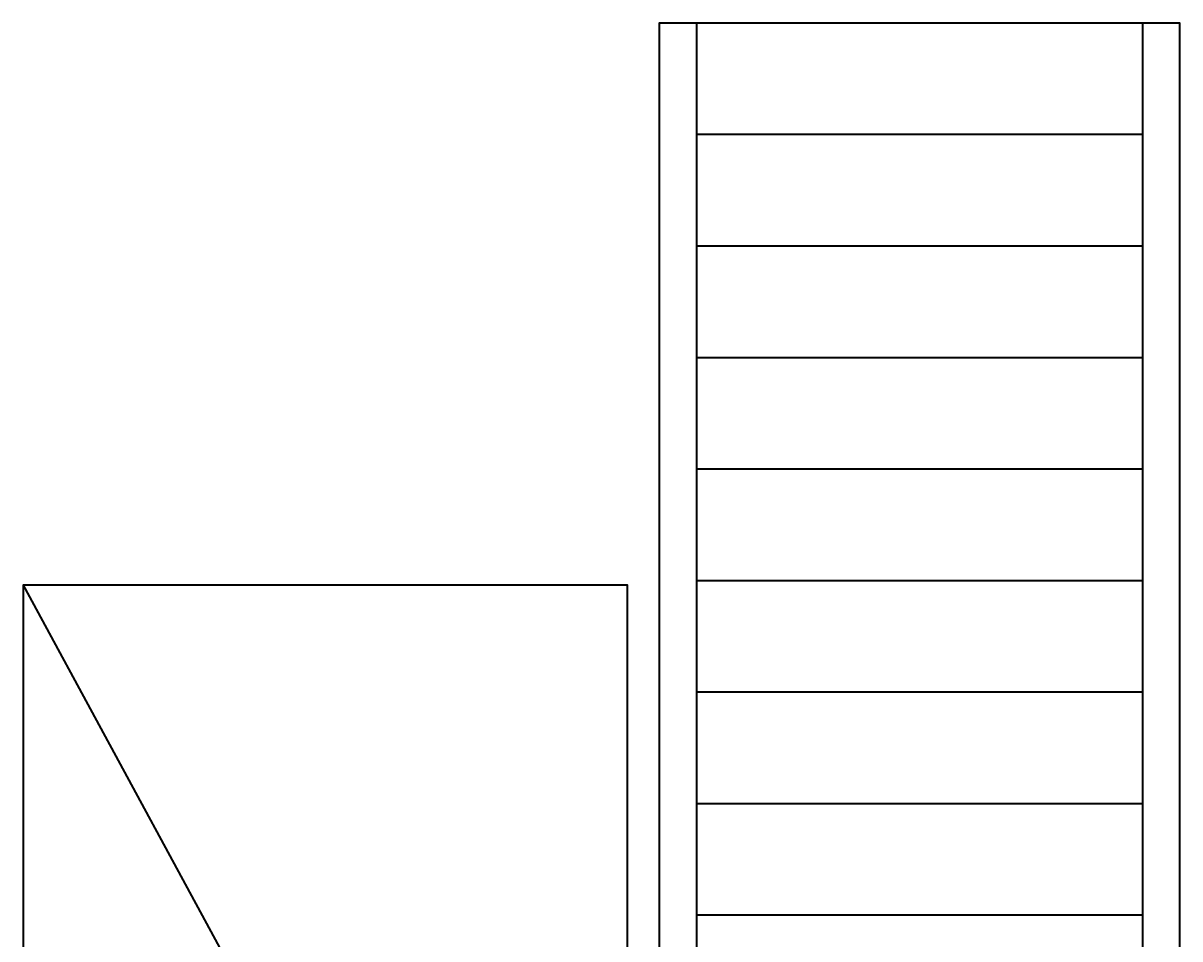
# Model space of a CAD drawing. Header units: millimetres. Extents: x -27104 to 125781, y -3376 to 46996.
# Drawn here: x 59737.3 to 59859, y 18613.5 to 18709.9 of the extents above; entities that cross this region are included whole.
import ezdxf
from ezdxf.enums import TextEntityAlignment as Align

# ---------------------------------------------------------------- set-up
doc = ezdxf.new("R2010")
doc.units = ezdxf.units.MM
doc.header["$LTSCALE"] = 100
doc.header["$MEASUREMENT"] = 0
doc.layers.get('0').update_dxf_attribs({"linetype": 'CONTINUOUS'})
for name, color, linetype in [('ELE9', 9, 'CONTINUOUS'), ('Slope', 252, 'CONTINUOUS'), ('STAIR', 4, 'CONTINUOUS'), ('주차-화물', 251, 'CONTINUOUS')]:
    doc.layers.add(name, color=color, linetype=linetype)
doc.styles.add('나눔바른고딕', font='NanumBarunGothic.ttf')

# ---------------------------------------------------------------- blocks, each defined once
blk = doc.blocks.new('A$C2EBE1E08')
at = {"layer": 'Slope', "ltscale": 0.2}
for p, q in [((200, 8400), (2600, 8400)), ((200, 7800), (2600, 7800)), ((200, 7200), (2600, 7200)), ((200, 6600), (2600, 6600)), ((200, 6000), (2600, 6000)), ((200, 5400), (2600, 5400)), ((200, 4800), (2600, 4800)), ((200, 4200), (2600, 4200)), ((200, 3600), (2600, 3600)), ((200, 3000), (2600, 3000)), ((200, 2400), (2600, 2400)), ((200, 1800), (2600, 1800)), ((200, 1200), (2600, 1200)), ((200, 600), (2600, 600))]:
    blk.add_line(p, q, dxfattribs=at)
at = {"layer": 'STAIR', "ltscale": 0.2}
blk.add_line((2600, 0), (2600, 9000), dxfattribs=at)
for points in [[(0, 9000), (0, 0), (2800, 0), (2800, 9000)], [(2800, 9000), (0, 9000)], [(200, 9000), (200, 0)]]:
    blk.add_lwpolyline(points, dxfattribs=at)
blk = doc.blocks.new('sdfsgfdgdfg')
at = {"layer": '주차-화물', "ltscale": 0.1}
blk.add_lwpolyline([(36469107.6, 558896.3), (36469107.6, 564896.3), (36465857.6, 564896.3), (36465857.6, 558896.3), (36469107.6, 558896.3), (36465857.6, 564896.3)], dxfattribs=at)
at = {"layer": '주차-화물', "style": '나눔바른고딕'}
blk.add_text('화물용', height=450, rotation=90, dxfattribs=at).set_placement((36468546.8, 563727.8), align=Align.MIDDLE_CENTER)
blk = doc.blocks.new('ggtyu')
at = {"layer": 'ELE9', "color": 253, "ltscale": 1000, "xscale": 0.01956378461538462, "yscale": 0.01956378461538462, "zscale": 0.01956378461538462, "rotation": 180}
blk.add_blockref('A$C2EBE1E08', (59669.57, 18873.71), dxfattribs=at)
at = {"layer": 'ELE9', "color": 253, "xscale": 0.01956378461538462, "yscale": 0.01956378461538462, "zscale": 0.01956378461538462, "rotation": 180}
blk.add_blockref('sdfsgfdgdfg', (773021.63, 29748.66), dxfattribs=at)

msp = doc.modelspace()

# ---------------------------------------------------------------- block references
msp.add_blockref('ggtyu', (189.46, -163.8))

doc.saveas('drawing.dxf')
